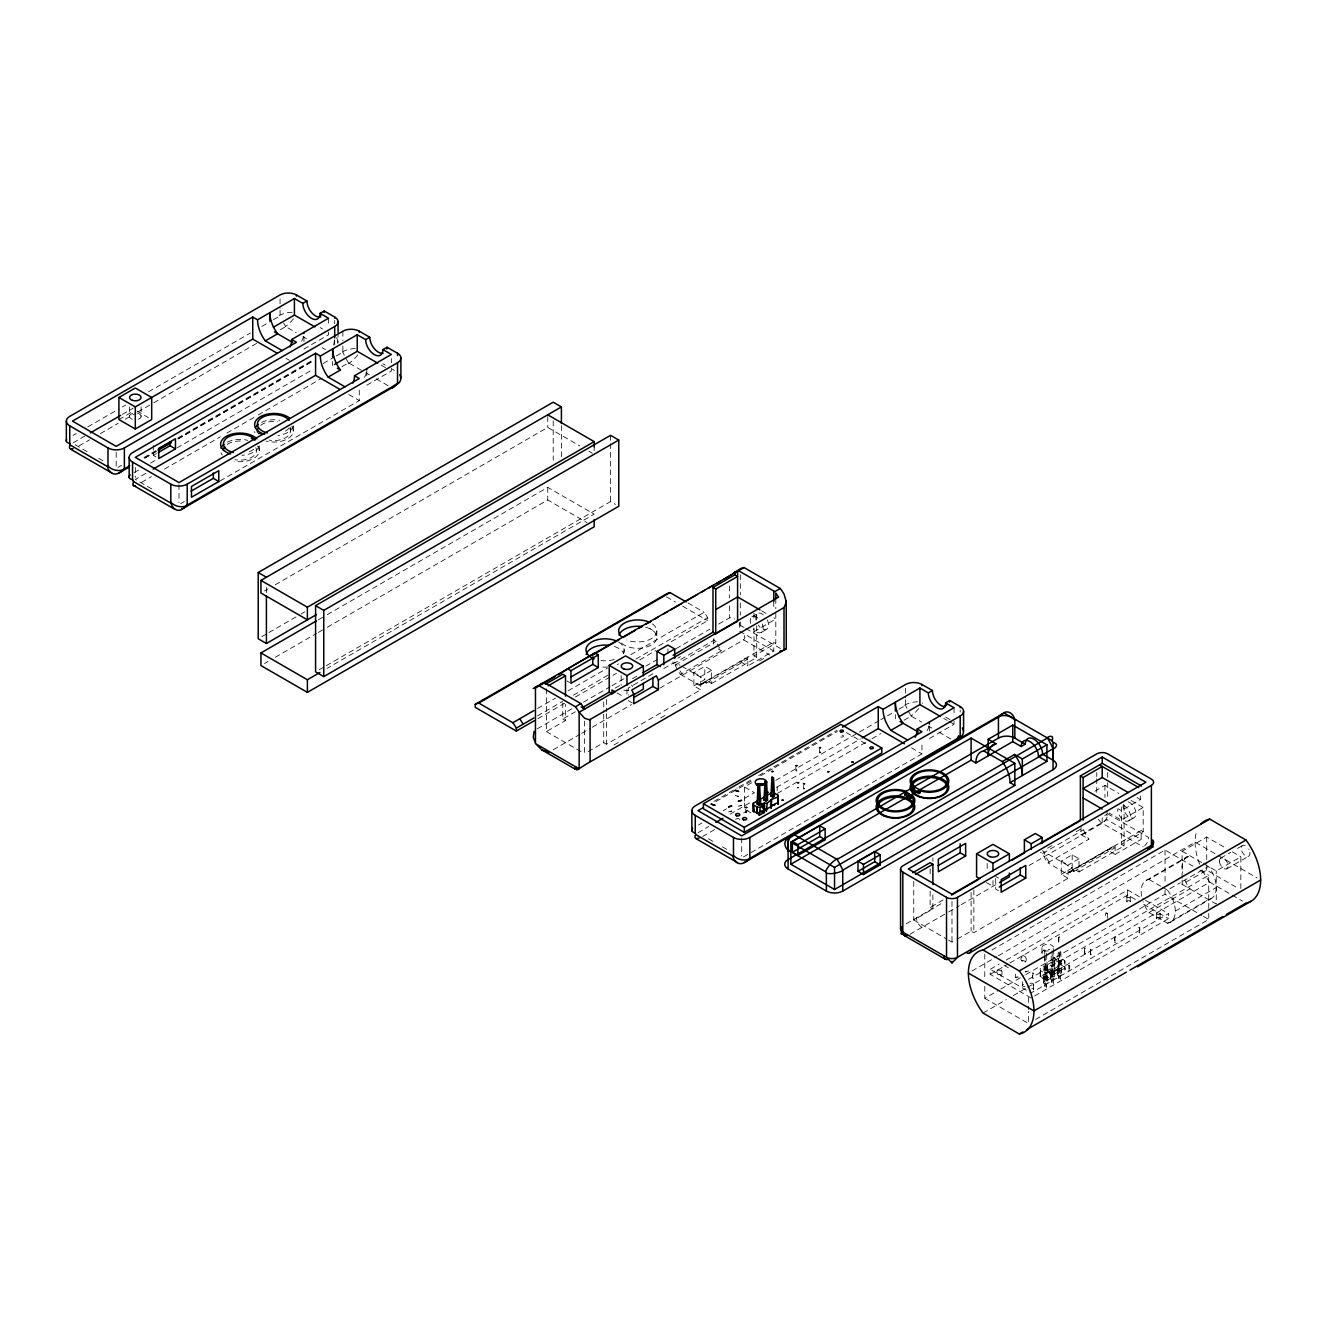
<?xml version="1.0" encoding="UTF-8"?>
<svg xmlns="http://www.w3.org/2000/svg" width="1327" height="1327" viewBox="0 0 1327 1327"><rect width="100%" height="100%" fill="white"/><g stroke="black" fill="none" stroke-linecap="round" stroke-linejoin="round"><path stroke-width="0.75" stroke-dasharray="5 3.75" d="M259.263 450.815L259.263 445.889M338.086 332.231L337.871 343.511M1025.539 962.042C1029.835 952.769 1014.06 957.513 1024.527 962.573C1027.645 961.992 1022.022 959.537 1021.989 960.98M1084.275 953.284C1085.685 938.902 1083.993 957.845 1085.42 953.449M1084.259 948.274L1085.436 948.291M1090.164 954.362C1091.889 939.815 1089.434 958.044 1091.341 954.345M1090.164 949.319L1091.341 949.303M1106.154 913.125C1109.156 914.917 1103.865 908.995 1106.121 918.301M1044.681 954.445L1044.863 950.63L1045.659 968.677L1051.233 970.468L1051.117 978.065L1046.058 980.835L1045.593 979.21L1044.017 979.177L1044.034 972.724L1040.351 970.634L1040.086 968.892L1044.283 966.471L1047.152 973.139L1047.02 964.895L1051.233 962.457C1063.242 965.243 1049.159 949.634 1054.915 962.954M1047.02 964.895L1047.119 973.321L1047.219 972.144L1054.268 969.075L1053.953 960.881L1058.166 958.459L1061.169 958.641L1064.835 960.731L1065 970.054L1064.835 960.731M1045.593 979.21L1045.659 977.12L1047.401 976.125L1045.659 975.113L1043.901 976.125L1044.963 986.542L1045.659 975.113M1057.785 968.113L1059.527 969.108L1060.223 979.326L1061.268 968.113L1059.527 967.101L1061.169 958.641L1061.169 965.044L1057.785 968.113L1058.83 978.53L1059.593 965.011L1058.166 958.459L1058.88 966.52L1059.593 965.011L1054.268 969.075M1043.901 976.125L1051.117 978.065L1051.233 970.468L1047.02 972.907L1044.034 972.724L1044.15 979.094M1044.581 956.352L1043.901 969.689L1045.659 970.701L1046.124 959.073M1051.316 956.153L1050.851 965.674L1052.593 966.686L1053.057 955.058M1054.285 971.928L1053.704 970.999L1053.29 983.34L1052.593 973.122L1050.851 972.11L1052.593 971.099L1054.335 972.11L1052.593 973.122M1058.266 952.139L1057.785 961.677L1059.527 962.689L1060.008 951.061M1052.593 971.099L1051.896 982.544L1050.851 972.11M1047.401 976.125L1046.339 987.338L1045.659 977.12L1051.017 976.075L1051.084 975.096L1053.24 976.854L1053.953 968.892L1058.332 964.994L1058.034 973.918L1058.332 964.994L1065.1 962.457M1018.472 976.971L1015.387 977.601L1018.472 976.407M1045.726 973.023L1045.245 974.549L1044.283 966.471L1047.152 973.139L1040.285 976.158L1040.186 977.319L1040.086 968.892M1059.775 937.078C1058.73 934.755 1058.365 943.812 1059.775 942.12M745.592 809.122L746.139 812.837L746.769 809.138M795.736 767.354L796.349 771.07L796.913 767.371M819.323 749.324L819.87 753.039L820.501 749.34M1032.406 977.999C1034.513 963.9 1031.096 981.084 1033.567 978.082M1069.827 965.757L1068.716 965.558L1069.098 971.099L1069.827 965.724L1068.699 965.592M1115.625 937.277C1113.735 933.296 1116.272 952.006 1114.448 937.293M1115.625 942.319L1114.464 942.419M1139.893 927.706C1138.301 942.319 1140.756 923.957 1138.732 927.689M1047.02 972.907L1046.058 980.835L1045.659 977.12M1057.818 969.257L1056.491 969.622L1057.486 969.158M1053.771 958.028L1054.915 957.912M1058.598 942.104L1058.598 937.061M745.625 812.622L746.769 812.539M795.736 770.788L796.913 770.738M804.494 788.885L803.366 788.769L804.494 788.636M819.323 752.691L820.501 752.708M998.07 974.847C999.264 972.99 1003.494 976.606 1000.525 976.373C990.506 971.099 1004.639 963.667 1001.636 975.843M1021.989 956.12L1023.283 955.506L1025.506 956.833M1032.423 973.155L1033.534 973.139M1068.65 970.783L1069.827 970.767M1138.732 932.732L1139.91 932.715M1052.659 969.009L1052.294 970.568L1051.233 962.457M1056.01 970.8L1054.666 970.651L1056.01 970.933M1001.636 970.866L998.086 969.921M1054.832 970.584L1056.358 970.734M1047.434 966.554L1043.901 969.689M1054.733 970.452L1056.076 969.639L1058.813 971.497L1064.901 968.063M659.983 688.132L743.701 639.796L744.779 637.607L744.198 633.642M73.035 435.422L76.319 433.514M87.814 426.879L119.032 408.849M122.316 406.958L125.617 405.067M148.607 391.78L250.488 332.961M261.983 326.326L271.853 320.636M273.495 319.691L280.063 315.892L280.063 310.186M84.978 435.986L72.471 443.201L89.954 453.303M122.449 414.356L133.164 408.169M118.916 419.548L132.02 411.984M78.94 445.972L89.639 439.801M100.338 433.63L118.153 423.33M125.285 419.216L135.984 413.045M137.759 412.017L152.024 403.79M153.799 402.761L257.189 343.063M280.345 329.693L285.703 326.608L296.103 332.613M303.966 348.984L328.549 334.786L328.549 328.582M117.97 467.403L121.537 465.346M143.98 457.533L156.453 450.334M177.851 437.976L313.305 359.783M145.025 457.881L156.536 451.246M177.884 438.922L314.267 360.181M144.577 458.246L155.193 452.125M178.15 438.872L313.952 360.463M153.285 445.242L153.285 455.377L156.619 453.452M134.209 472.594L139.136 469.741M150.648 463.106L157.216 459.308M176.939 447.929L313.305 369.188M323.174 363.498L334.669 356.863M336.312 355.918L342.88 352.119L342.88 342.598M146.003 473.241L135.304 479.429L152.787 489.53M141.491 482.365L151.344 476.675M164.498 469.078L220.365 436.832M226.934 433.033L256.509 415.965M258.151 415.003L322.229 378.013M341.951 366.634L348.52 362.835L364.129 371.842M366.783 385.212L391.365 371.013L391.365 364.809M180.787 503.63L184.353 501.573M220.05 480.955L359.269 400.588L359.269 388.546M264.537 590.946L268.12 588.873M275.286 584.743L547.752 427.427L579.899 445.988M261.784 636.678L267.158 633.593M268.933 632.548L299.338 615.015M301.129 613.97L304.696 611.913M318.298 619.825L325.48 615.678M327.271 614.65L547.752 487.357L594.181 514.163L327.089 668.36M264.537 663.483L268.12 661.41M275.286 657.28L316.506 633.477M318.298 632.448L325.48 628.301M327.271 627.273L547.752 499.98L587.032 522.656M319.144 669.803L324.518 666.701M326.293 665.673L610.569 501.556L615.479 504.393M537.568 708.469L555.482 698.135M568.022 690.886L607.434 668.144M630.723 654.692L704.156 612.294A44.073 25.445 60 0 1 707.673 617.652L707.673 620.638L668.327 643.346M537.501 715.9L562.582 701.419M573.33 695.215L610.951 673.502M636.015 659.021L707.673 617.652M537.833 718.687L564.638 703.21M575.371 697.023L611.133 676.372M612.908 675.343L616.491 673.27M639.73 659.851L655.82 650.562M537.236 728.822L572.816 708.27M583.498 702.116L610.188 686.706M611.963 685.677L624.42 678.479M645.768 666.154L658.225 658.972M676.007 648.704L709.812 629.18M718.703 624.038L729.966 617.636L734.76 619.062M615.214 688.116L621.766 684.317M562.764 702.713L562.764 718.985L575.271 711.753M632.564 678.678L637.806 675.659M546.376 688.879L546.376 731.592L565.501 720.561L565.501 704.289M677.898 658.109L680.452 656.633M652.901 673.834L628.318 688.033L628.318 695.232M751.945 616.79L757.418 613.638M663.832 668.509L674.763 662.206L680.054 665.275M673.121 663.832L714.092 640.178L716.165 641.372A24.135 13.934 60 0 0 721.49 650.744L680.519 674.398A24.135 13.934 60 0 1 675.194 665.026L673.121 663.832A24.135 13.934 60 0 1 672.855 661.908M675.194 665.026L716.165 641.372M753.968 631.652L775.814 619.029L773.774 617.851M553.226 749.772L579.916 734.362M581.69 733.333L590.598 728.191M592.373 727.179L631.519 704.571M761.449 632.315L766.906 629.164M711.637 670.284L700.706 676.604L700.706 689.808L693.872 685.86L693.872 672.656L704.803 666.353L711.637 670.284L711.637 683.488L706.777 680.701A24.135 13.934 60 0 1 706.428 683.057L704.355 681.862A24.135 13.934 60 0 1 699.047 685.097L680.519 674.398M693.872 685.86L704.803 679.557L704.803 666.353M699.047 685.097L773.774 642.102L775.814 643.28L775.814 610.835M702.016 684.002L742.987 660.348M706.428 683.057L747.4 659.403A24.135 13.934 60 0 0 747.748 657.047M588.093 751.663L603.735 742.639L606.472 744.215L700.706 689.808M753.968 627.87L753.968 655.903L775.814 643.28M711.637 683.488L756.705 657.479L756.705 623.773M749.556 664.96L773.774 650.976L773.774 642.102M613.97 744.961L620.887 740.964M660.713 717.973L667.647 713.959M759.409 660.979L764.601 657.976M714.042 801.359L737.248 787.973M739.023 786.944L751.513 779.729M758.662 775.598L837.204 730.265M715.917 801.574L737.331 789.2M739.122 788.172L753.404 779.928M760.537 775.797L773.044 768.598M774.819 767.553L837.304 731.492M744.414 801.027L744.414 786.977L752.608 782.25M698.533 824.93L701.817 823.039M723.182 810.697L726.466 808.807M744.53 798.373L754.399 792.683L744.414 786.977M775.764 780.342L857.906 732.919M859.548 731.957L879.27 720.578M880.912 719.632L885.839 716.779M887.481 715.834L897.351 710.144M898.993 709.199L905.561 705.4L905.561 699.694M697.969 832.726L708.684 826.539M730.099 814.164L751.513 801.807M776.511 787.375L860.394 738.94M702.663 836.524L715.137 829.309M743.651 812.854L750.783 808.74M777.522 793.297L798.904 780.956M800.695 779.928L870.197 739.786M871.988 738.757L880.896 733.615M904.069 720.229L911.201 716.116L921.601 722.12M929.464 738.492L954.047 724.293L954.047 718.089M743.468 856.927L921.95 753.869L921.95 741.826M1094.875 791.224L1104.96 785.402L1118.86 793.43M930.144 891.147L930.144 907.419L944.376 899.208M906.241 923.791L943.265 902.41M913.756 881.393L913.756 920.042L932.881 909.012L932.881 894.763M1047.633 848.169L1054.749 844.055M1076.131 831.714L1081.472 828.629L1083.545 829.823A24.135 13.934 60 0 0 1088.87 839.195L1047.899 862.849A24.135 13.934 60 0 1 1042.574 853.477L1040.501 852.282M1104.744 815.491L1106.569 814.446M1042.574 853.477L1083.545 829.823M1140.474 795.918L1140.474 799.6L1121.348 810.631L1117.865 808.624M1081.057 825.825L1081.057 834.683L1107 819.704L1141.154 839.427L1141.154 830.553L1066.427 873.548L1047.899 862.849M910.007 934.241L946.947 912.91M948.722 911.881L959.438 905.694M961.212 904.666L998.7 883.019M1029.039 865.503L1102.223 823.254A7.73 4.462 -60 0 0 1107.663 814.38M1121.348 806.965L1121.348 844.354L1143.194 831.73L1143.194 807.48L1121.348 820.103L1109.173 813.069M1128.829 820.766L1134.286 817.614M1079.017 858.735L1068.086 865.038L1068.086 878.258L1061.252 874.311L1061.252 861.107L1072.183 854.787L1079.017 858.735L1079.017 871.939L1074.157 869.152A24.135 13.934 60 0 1 1073.808 871.507L1071.735 870.313A24.135 13.934 60 0 1 1066.427 873.548M1061.252 874.311L1072.183 868.007L1042.143 850.657M1071.735 870.313L1112.706 846.659L1114.78 847.853A24.135 13.934 60 0 0 1115.128 845.498L1115.194 854.406L1107.398 849.894A24.135 13.934 60 0 0 1112.706 846.659M1069.396 872.453L1110.367 848.799M1073.808 871.507L1114.78 847.853M948.523 940.113L951.99 942.12L955.473 940.113M957.215 939.101L971.115 931.09L973.852 932.665L1068.086 878.258M1079.017 871.939L1124.085 845.929L1124.085 804.859M1115.194 854.406L1141.154 839.427M991.916 950.016L1165.056 850.06L1193.023 866.216M971.928 971.016L996.726 956.701M998.501 955.689L1195.096 842.181L1216.361 854.455M1182.125 878.159L1182.125 851.254L1206.707 837.055L1225.484 847.903M1031.129 997.987L990.224 974.366L990.224 969.324L999.148 964.165M1006.281 960.051L1127.668 889.969L1143.675 899.208M1146.362 880.282L1187.333 856.628M1141.602 896.256A24.135 13.934 60 0 1 1148.966 879.403L1189.937 855.749A24.135 13.934 60 0 0 1182.573 872.602M990.224 974.366L1008.072 964.066M1009.864 963.037L1127.668 895.012L1136.559 900.137M1220.691 858.121L1230.776 852.299M1237.494 848.417L1242.536 845.498M1162.435 887.182L1167.478 890.102L1180.284 882.72M1182.855 881.228L1208.449 866.448A24.135 13.934 60 0 1 1208.449 899.573L1167.478 923.227L1148.966 912.528A24.135 13.934 60 0 1 1143.078 901.68M984.783 986.26L984.783 998.302L999.049 990.058M1000.84 989.03L1024.046 975.627M1025.821 974.599L1165.056 894.216L1201.764 915.414M1182.125 880.232L1182.125 884.363L1206.707 870.164L1239.136 888.891M1050.851 965.674L1052.593 964.663L1054.335 965.674L1052.593 966.686M1057.785 961.677L1059.527 960.665L1061.268 961.677L1059.527 962.689M1028.475 979.376L1208.748 875.289L1208.748 911.417M1203.407 863.529L1216.262 870.96L1240.845 856.761L1240.845 889.886M1045.659 970.701L1051.084 968.66L1053.953 968.892M1148.966 912.528L1189.937 888.874A24.135 13.934 60 0 1 1184.58 879.419M1226.861 868.82L1248.724 856.197M1058.001 968.511L1059.095 969.158M1054.7 971.281L1053.92 971.132M983.042 1013.065L1006.248 999.679M1013.397 995.549L1025.887 988.333M1027.679 987.305L1209.76 882.19L1230.461 894.133M1059.527 969.108L1061.268 968.113M1052.527 975.212L1057.951 972.077M1034.695 995.913L1168.573 918.632L1168.573 913.573L1031.129 992.928L990.224 969.324M1175.291 911.168L1216.262 887.514M1170.082 922.348L1211.053 898.694M1035.624 1019.418L1208.748 919.445L1208.748 913.424M1057.801 971.464L1061.185 970.219M771.966 776.295L772.795 776.295M649.948 628.666L652.619 630.209M588.823 451.147L592.389 453.204M1232.319 851.834L1240.845 856.761M1136.99 797.593L1140.474 799.6M320.155 327.57L322.444 328.897M382.972 363.797L385.261 365.124M392.145 369.088L394.434 370.415M381.131 365.107L387.948 369.039M1131.035 800.463L1143.194 807.48M1218.136 855.484L1257.1 877.976M303.037 336.627L306.504 338.617M322.129 347.641L325.596 349.631M365.87 372.854L369.337 374.844M376.271 378.858L391.88 387.866M1182.125 851.254L1201.715 862.567M761.715 610.884L770.323 615.861M945.653 717.094L950.232 719.732M1141.154 830.553L1143.194 831.73M943.796 718.388L947.213 720.362M948.921 721.341L954.047 724.293M1107.697 813.799L1148.668 837.453A7.73 4.462 -60 0 1 1144.703 845.797M1200.006 870.247L1208.748 875.289M1232.186 895.128L1242.536 901.116M1098.358 819.174A7.73 4.462 60 0 0 1102.223 823.254L1143.194 846.908M928.535 726.134L932.018 728.141M938.952 732.139L952.819 740.151M285.969 358.307L289.468 360.314M348.785 394.534L359.269 400.588M1121.348 844.354L1124.085 845.929M744.032 627.489L740.483 625.448L742.274 628.699M745.807 628.517L781.288 649.003M1182.125 884.363L1216.262 904.069L1216.262 870.96M739.637 631.254L773.774 650.976M688 602.972L704.156 612.294M743.601 639.863L769.793 654.991M1081.057 834.683L1088.87 839.195M666.519 596.885L675.476 602.043M682.625 606.174L707.673 620.638M1148.966 879.403L1160.743 886.22M753.968 655.903L756.705 657.479M911.467 747.814L921.95 753.869M1203.506 916.426L1208.748 919.445M747.4 659.403L745.326 658.209A24.135 13.934 60 0 1 740.018 661.443L747.831 665.955L747.831 657.081M718.371 648.936L721.49 650.744M1145.45 900.237L1168.573 913.573M846.211 732.504L867.543 744.829M1143.675 904.251L1168.573 918.632M1061.252 861.107L1068.086 865.038M693.872 672.656L700.706 676.604M681.829 666.287L704.803 679.557M995.698 876.483L998.435 878.059M986.409 882.555L992.978 886.336L992.978 880.564M998.435 890.666L995.698 889.09L995.698 878.275M136.93 411.038L148.408 417.657M616.939 692.893L623.624 696.741M628.318 700.639L632.415 703.011M566.861 680.933L569.598 682.509M153.285 455.377L156.022 456.952M930.144 907.419L932.881 909.012M750.966 812.854L744.414 809.055L744.414 803.034M1004.008 965.243L1010.992 969.291M913.756 920.042L946.781 939.101M562.764 718.985L565.501 720.561M98.696 458.346L103.937 461.365M546.376 731.592L581.143 751.663M708.469 838.78L715.452 842.811M722.452 846.842L729.435 850.889M984.783 998.302L1028.475 1023.532L1028.475 1011.489M1061.169 965.044L1064.785 967.167L1064.685 960.814M1044.017 979.177L1040.285 976.158M1056.076 969.639L1058.813 971.497M739.255 623.607L740.317 625.166L740.317 621.086M1046.555 953.35L1047.401 969.689L1050.818 975.245M1047.401 969.689L1051.017 976.075M1058.166 958.459L1059.527 967.101M1060.737 951.476L1061.268 961.677M1053.489 949.352L1054.335 965.674M1059.178 952.637L1059.527 960.665M1051.979 950.63L1052.593 964.663M1053.953 960.881L1054.119 968.196M1206.707 837.055L1206.707 863.96M1206.707 866.033L1206.707 870.164M1165.056 850.06L1165.056 882.173M1165.056 890.201L1165.056 894.216M1160.113 913.474A1.725 0.995 0 0 1 1157.492 914.286A1.725 0.995 0 0 1 1157.575 912.578A1.725 0.995 0 0 1 1160.113 913.474L1160.113 918.516A1.725 0.995 0 0 1 1157.492 919.329A1.725 0.995 0 0 1 1157.575 917.62A1.725 0.995 0 0 1 1160.113 918.516M1156.68 913.44L1156.68 918.483M1130.272 896.654A1.725 0.995 0 0 1 1127.668 897.467A1.725 0.995 0 0 1 1127.751 895.742A1.725 0.995 0 0 1 1130.272 896.654L1130.272 901.697A1.725 0.995 0 0 1 1127.668 902.509A1.725 0.995 0 0 1 1127.751 900.801A1.725 0.995 0 0 1 1130.272 901.697M1127.668 889.969L1127.668 895.012M1126.839 896.621L1126.839 901.663M1107.697 772.43L1107.697 780.674M1107.697 782.731L1107.697 797.179M1107.299 913.241L1107.299 918.301M1107 810.83L1107 819.704M1104.96 785.402L1104.96 797.527M1102.223 817.764L1102.223 823.254M1096.765 772.463L1096.765 776.594M1096.765 778.667L1096.765 793.131M1072.183 854.787L1072.183 870.562M1061.65 969.755A2.123 1.227 0 0 1 1058.415 970.767A2.123 1.227 0 0 1 1058.515 968.644A2.123 1.227 0 0 1 1061.65 969.755L1061.65 974.798A2.123 1.227 0 0 1 1058.415 975.809A2.123 1.227 0 0 1 1058.515 973.686A2.123 1.227 0 0 1 1061.65 974.798M1057.403 969.722L1057.403 974.764M1054.716 973.769A2.123 1.227 0 0 1 1051.482 974.764A2.123 1.227 0 0 1 1051.581 972.641A2.123 1.227 0 0 1 1054.716 973.769L1054.716 978.812A2.123 1.227 0 0 1 1051.482 979.824A2.123 1.227 0 0 1 1051.581 977.7A2.123 1.227 0 0 1 1054.716 978.812M1051.084 968.66L1051.084 975.096M1050.47 973.67L1050.47 978.845M1047.783 977.767A2.123 1.227 0 0 1 1044.531 978.779A2.123 1.227 0 0 1 1044.648 976.655A2.123 1.227 0 0 1 1047.783 977.767L1047.783 982.809A2.123 1.227 0 0 1 1044.531 983.821A2.123 1.227 0 0 1 1044.648 981.698A2.123 1.227 0 0 1 1047.783 982.809M1043.536 977.667L1043.536 982.843M1041.944 947.694L1041.944 952.736M1033.551 984.385L1033.551 989.428M1028.475 997.44L1028.475 1009.482M1022.371 981.947L1022.371 985.447M1015.371 974.184L1015.371 977.551M987.172 863.396L987.172 869.152M984.783 954.146L984.783 978.231M973.852 889.953L973.852 932.665M971.115 892.441L971.115 931.09M960.184 709.912L960.184 712.135M954.047 707.739L954.047 716.016M951.99 901.448L951.99 942.12M932.881 857.773L932.881 861.389M930.144 868.787L930.144 876.915M929.464 726.068L929.464 734.345M905.561 688.282L905.561 697.803M895.327 714.639L895.327 718.786M803.366 785.418L803.366 788.769M777.191 786.977L777.191 790.992M775.814 598.527L775.814 608.778M773.774 601.446L773.774 609.657M756.705 614.567L756.705 620.091M753.968 612.991L753.968 620.356M741.677 837.884L741.677 855.948M740.317 574.79L740.317 594.894M740.317 602.939L740.317 615.015M739.637 622.38L739.637 629.479M729.386 586.003L729.386 597.963M729.386 605.925L729.386 617.884M713.677 639.15L713.677 644.458M667.929 648.837L667.929 654.493M656.799 630.839L656.799 637.142M626.958 689.061L626.958 694.834M624.121 649.699L624.121 652.851M621.169 675.742L621.169 685.329M610.569 435.322L610.569 441.526M610.569 443.6L610.569 501.556M606.472 699.462L606.472 711.67M606.472 713.694L606.472 744.215M603.735 701.95L603.735 712.118M603.735 714.158L603.735 742.639M594.181 447.033L594.181 450.633M584.626 721.125L584.626 753.67M561.404 425.552L561.404 458.678M553.21 420.825L553.21 460.154M547.752 416.612L547.752 427.427M547.752 487.357L547.752 499.98M391.365 358.589L391.365 362.735M366.783 370.714L366.783 381.065M342.88 331.203L342.88 340.707M334.686 320.388L334.686 323.738M334.686 339.828L334.686 345.518M332.646 361.359L332.646 365.489M328.549 318.231L328.549 326.508M303.966 336.56L303.966 344.838M293.267 426.183L293.267 430.927M290.513 427.559L290.513 430.96M280.063 298.774L280.063 308.279M266.412 587.596L266.412 593.799M178.996 484.587L178.996 502.651M141.093 406.925L141.093 416.396A5.789 3.351 0 0 1 137.593 419.465M135.304 467.386L135.304 477.421M129.499 406.925L129.499 416.396A5.789 3.351 0 0 0 132.484 419.315M116.179 452.374L116.179 468.431M366.335 372.92A24.135 13.934 60 0 1 361.574 379.821M357.792 354.807A11.943 4.064 -44.8 0 1 348.122 363.78M348.52 362.835A46.362 26.756 60 0 1 342.88 352.119M342.25 351.97A11.794 4.578 -12.7 0 1 355.221 348.586M293.167 425.768A19.308 11.147 0 0 1 277.907 435.521M291.675 426.498A19.308 11.147 0 0 1 287.544 438.839A19.308 11.147 0 0 1 266.13 441.111M254.867 432.635A19.308 11.147 0 0 1 254.668 431.64M261.568 422.368A19.308 11.147 0 0 1 279.815 420.294M258.848 446.519A19.308 11.147 0 0 1 241.945 455.327M257.62 446.038A19.308 11.147 0 0 1 254.32 457.997A19.308 11.147 0 0 1 234.099 461.182M222.223 454.979A19.308 11.147 0 0 1 221.045 452.839M227.398 442.073A19.308 11.147 0 0 1 247.767 440.348M253.639 449.206A16.571 9.554 0 0 1 249.376 451.661M255.796 447.73A16.571 9.554 0 0 1 251.649 457.351A16.571 9.554 0 0 1 234.962 459.673M227.265 444.429A16.571 9.554 0 0 1 243.521 441.211M289.153 427.957A16.571 9.554 0 0 1 283.331 432.038M289.734 428.057A16.571 9.554 0 0 1 285.703 437.694A16.571 9.554 0 0 1 269.033 440.1M260.59 425.32A16.571 9.554 0 0 1 277.343 421.604M303.501 336.693A24.135 13.934 60 0 1 299.52 343.112M137.593 413.327A5.789 3.351 0 0 1 141.093 416.396M129.499 416.396A5.789 3.351 0 0 1 132.484 413.477M279.134 315.693A11.794 4.744 -11.9 0 1 292.205 312.293M293.466 318.745A11.943 2.953 -46.1 0 1 285.819 326.342M285.703 326.608A46.362 26.756 60 0 1 283.63 323.125M334.304 340.094A11.943 8.858 -81.5 0 1 333.044 346.447M336.461 337.721A11.794 8.277 22.8 0 1 337.854 343.394M929 726.201A24.135 13.934 60 0 1 924.256 733.101M904.632 705.201A11.794 4.744 -11.9 0 1 917.554 701.801M911.201 716.116A46.362 26.756 60 0 1 905.561 705.4M918.748 708.535A11.943 2.953 -46.1 0 1 911.317 715.85M922.481 703.36A34.767 20.071 60 0 1 922.215 702.846M921.95 927.341A7.73 4.462 60 0 1 916.493 917.869M1073.112 869.517A24.135 13.934 60 0 1 1067.787 872.751M1049.259 862.069A24.135 13.934 60 0 1 1043.934 852.68M1128.099 801.773A9.107 5.258 60 0 1 1135.978 813.136A9.107 5.258 60 0 1 1128.829 816.835A9.107 5.258 60 0 1 1123.355 804.228M1123.289 805.157A9.107 5.258 60 0 1 1130.488 816.055A9.107 5.258 60 0 1 1124.433 820.633A9.107 5.258 60 0 1 1117.633 809.437M1053.339 948.54A5.789 3.351 0 0 1 1053.157 948.871M1048.297 951.028A5.789 3.351 0 0 1 1041.977 948.092A5.789 3.351 0 0 1 1046.92 944.376A5.789 3.351 0 0 1 1053.456 947.146M1042.193 953.715A5.789 3.351 0 0 1 1043.851 950.265A5.789 3.351 0 0 1 1049.956 949.651M1030.1 983.39A2.123 1.227 0 0 1 1033.368 983.838A2.123 1.227 0 0 1 1031.759 985.546M1033.401 988.93A2.123 1.227 0 0 1 1033.434 989.793M1031.759 988.184A2.123 1.227 0 0 1 1033.086 988.615M1025.041 986.575A2.123 1.227 0 0 1 1022.503 985.828A2.123 1.227 0 0 1 1023.532 984.286M1249.918 852.415A6.187 3.566 60 0 1 1245.605 855.882A6.187 3.566 60 0 1 1241.342 847.422A6.187 3.566 60 0 1 1247.231 847.09M1248.724 849.064A6.187 3.566 60 0 1 1249.022 849.628M1167.478 890.102A24.135 13.934 60 0 1 1167.478 923.227M1209.76 882.19A46.362 26.756 60 0 1 1202.063 869.55M1199.708 864.209A46.362 26.756 60 0 1 1197.087 830.354M735.639 819.489A2.123 1.227 0 0 1 739.189 818.925A2.123 1.227 0 0 1 738.243 820.982M618.548 642.036A19.059 11.014 0 0 1 623.275 653.066M614.219 659.469A19.059 11.014 0 0 1 600.982 660.564M652.353 623.889A19.059 11.014 0 0 1 651.822 638.37A19.059 11.014 0 0 1 626.875 639.996M645.602 627.223A19.092 11.031 0 0 1 651.142 645.104A19.092 11.031 0 0 1 620.24 641.721M618.564 663.915A19.092 11.031 0 0 1 617.354 664.545M607.799 667.017A19.092 11.031 0 0 1 600.534 666.817M614.434 646.498A19.092 11.031 0 0 1 623.74 653.763M714.092 640.178A24.135 13.934 60 0 1 713.86 638.602M705.732 681.066A24.135 13.934 60 0 1 700.407 684.317M681.879 673.618A24.135 13.934 60 0 1 679.971 670.848M677.085 665.457A24.135 13.934 60 0 1 676.571 664.23M767.354 619.974A9.107 5.258 60 0 1 766.691 629.313A9.107 5.258 60 0 1 758.264 625.083M756.075 620.29A9.107 5.258 60 0 1 757.501 613.588A9.107 5.258 60 0 1 763.937 615.28M762.245 623.955A9.107 5.258 60 0 1 761.2 632.481A9.107 5.258 60 0 1 753.288 628.898M750.601 623.458A9.107 5.258 60 0 1 752.243 616.607A9.107 5.258 60 0 1 759.061 618.996M628.716 690.422A5.789 3.351 0 0 1 623.673 689.99M631.403 685.097A5.789 3.351 0 0 1 632.631 686.557M1040.484 970.551L1040.418 977.037L1040.484 970.551M1028.458 971.016L1025.207 971.878L1028.458 971.016M728.573 811.925L731.807 811.013L728.589 811.875M738.409 806.252L741.644 805.373L738.442 806.152M798.638 787.757L797.461 787.774L798.638 787.757M735.191 795.404L738.724 796.532L735.241 795.288M703.045 683.405L701.618 684.102L703.045 683.405M1070.408 871.856L1068.998 872.552L1070.408 871.856M1219.463 861.77A6.187 3.566 60 0 0 1226.53 868.969A6.187 3.566 60 0 0 1225.335 859.664A6.187 3.566 60 0 0 1219.463 861.77M840.854 736.933A1.725 0.995 0 0 0 843.474 736.12A1.725 0.995 0 0 0 840.936 735.208A1.725 0.995 0 0 0 840.854 736.933"/><path stroke-width="1.5" d="M66.35 421.123L66.35 441.244M69.75 425.851L69.75 443.699A34.767 20.071 60 0 0 70.547 445.242L107.188 466.391A34.767 20.071 60 0 0 107.985 465.777L107.985 447.929L69.75 425.851A11.595 6.685 0 0 1 69.75 416.396L280.063 294.959A11.595 6.685 0 0 1 296.452 294.959L306.935 301.013A12.208 7.05 60 0 0 311.679 312.658A12.208 7.05 60 0 0 320.703 316.987M129.167 457.351L129.167 477.471M132.567 462.078L132.567 479.926A34.767 20.071 60 0 0 133.364 481.469L170.005 502.618A34.767 20.071 60 0 0 170.801 502.004L170.801 484.156L132.567 462.078A11.595 6.685 0 0 1 132.567 452.623L342.88 331.203A11.595 6.685 0 0 1 359.269 331.203L369.752 337.24A12.208 7.05 60 0 0 374.28 348.636A12.208 7.05 60 0 0 383.121 353.314M296.452 296.087L296.452 294.959M359.269 332.314L359.269 331.203M400.903 377.963L400.903 358.008M945.537 706.627A12.208 7.05 60 0 1 936.829 701.767A12.208 7.05 60 0 1 932.433 690.538L921.95 684.483A11.595 6.685 0 0 0 905.561 684.483L695.248 805.904A11.595 6.685 0 0 0 695.248 815.375L695.248 833.207A34.767 20.071 60 0 0 696.045 834.749L732.686 855.915A11.943 8.858 -81.5 0 0 744.248 862.633L954.561 741.146A46.362 26.756 60 0 0 960.184 736.949L960.184 716.016A11.595 6.685 0 0 0 960.184 706.561L949.717 700.507L945.62 702.879A12.208 7.05 60 0 1 936.978 707.855A12.208 7.05 60 0 1 928.336 692.893L919.91 688.033L883.036 709.315L878.242 706.561L842.545 727.163M826.356 891.064L788.105 868.986L788.105 838.598A46.362 26.756 60 0 1 793.745 834.401L837.105 859.432L1047.434 737.994A46.362 26.756 60 0 1 1053.057 748.71L1053.057 769.643L842.745 891.064A11.595 6.685 0 0 1 826.356 891.064L826.356 873.216A34.767 20.071 60 0 0 825.56 871.69L788.902 850.524A34.767 20.071 60 0 0 788.105 851.154M900.569 868.986L900.569 928.917M921.95 685.595L921.95 684.483M963.584 731.243L963.584 711.289M1053.057 769.643A11.595 6.685 0 0 0 1053.057 760.172L1053.057 742.34A34.767 20.071 60 0 0 1052.261 740.798L1004.075 712.964L793.745 834.401M757.219 813.6L757.236 807.131L753.554 805.041L753.62 811.46L758.779 813.633L759.26 815.242L764.319 812.489L764.418 804.892L758.862 803.084L757.103 804.096L758.862 805.107L764.286 803.084L767.155 803.316L771.534 799.401L778.302 796.88L777.887 795.221L774.371 793.048M777.987 801.591L778.02 795.138L778.203 804.477L778.302 796.88M757.485 800.878L753.288 803.316L753.62 811.46L754.035 810.266M786.281 601.977L784.058 607.55L658.374 680.121L658.374 689.609L633.792 703.791L633.792 694.303L631.785 690.023L656.367 675.825L658.374 680.121M760.67 811.859L764.319 812.489L764.418 804.892L760.222 807.314L757.236 807.131L757.352 813.517M758.862 805.107L759.641 785.733L760.603 804.096L764.219 810.498L760.636 811.195M765.795 801.11L766.575 781.719L767.537 800.098L765.795 801.11L764.037 800.098L764.999 781.039L765.613 795.072M772.729 797.096L773.525 777.722L774.47 796.084L772.729 797.096L770.987 796.084L771.932 777.041L772.546 791.074M757.103 804.096L758.065 785.053L758.679 799.086M771.004 805.871L771.534 799.401L771.219 808.342L771.004 805.871L778.086 802.487M753.487 810.581L753.388 811.742L753.288 803.316M767.155 803.316L766.442 811.261L765.729 809.636L764.219 810.498M759.26 815.242L760.222 807.314M533.205 688.531L744.049 567.574L780.276 588.491A46.362 26.756 60 0 1 784.008 593.982L786.281 601.745M901.697 928.087L901.265 933.744M534.101 731.31L533.272 737.066L535.461 743.435L535.461 687.021A46.362 26.756 60 0 1 539.193 685.843L575.42 706.76A46.362 26.756 60 0 1 579.153 712.251L584.709 718.355L589.553 719.781L633.792 694.303M574.973 767.653L574.956 769.013L576.814 769.395A7.73 4.462 -60 0 1 576.432 767.271M565.982 670.118L558.435 674.73M593.783 653.846L592.821 654.891L619.427 639.531M566.596 669.505L594.811 652.917L598.278 654.908L598.278 667.531L570.958 683.305L570.958 670.682L598.278 654.908M733.267 573.347L740.317 568.752A46.362 26.756 60 0 1 744.049 567.574M585.622 764.501L786.181 648.671M585.439 764.634L579.153 768.681L579.153 712.251L778.551 597.133L775.814 593.02L775.814 598.527M731.84 574.392L730.679 575.221M784.008 607.584L784.008 649.417M282.187 350.593L265.334 340.873A24.135 13.934 60 0 1 257.538 319.807L252.744 317.037L72.471 421.123L116.179 446.353L296.452 342.283L291.675 339.513A24.135 13.934 60 0 1 290.082 346.911M118.916 397.47L135.304 388.015L151.693 397.47L151.693 419.548L135.304 429.003L118.916 419.548L118.916 397.47L135.304 406.925L252.744 339.115L277.227 353.247M257.538 319.807L294.412 298.509L302.838 303.385A12.208 7.05 60 0 0 311.48 318.347A12.208 7.05 60 0 0 320.106 313.354L324.203 310.999L334.686 317.037L334.686 318.165M302.838 303.385L306.935 301.013M90.319 432.901L120.674 415.384M273.329 327.238L294.412 315.08L314.897 326.906M265.334 340.873L277.625 333.774A24.135 13.934 60 0 1 269.829 312.708L269.829 320.985M319.674 316.257L320.952 315.511M291.675 339.513L328.549 318.231L320.106 313.354M107.985 447.929A11.595 6.685 0 0 0 124.373 447.929L334.686 326.508A11.595 6.685 0 0 0 334.686 317.037M345.003 386.82L328.167 377.1A24.135 13.934 60 0 1 320.354 356.034L315.577 353.264L135.304 457.351L178.996 482.58L359.269 378.51L354.491 375.74A24.135 13.934 60 0 1 352.899 383.138M107.354 466.324A11.943 8.858 -81.5 0 0 118.75 473.109A46.362 26.756 60 0 0 124.373 468.862L129.714 465.76M158.245 449.306L170.719 442.107M320.354 356.034L357.228 334.736L365.655 339.612A12.208 7.05 60 0 0 374.297 354.574A12.208 7.05 60 0 0 382.939 349.582L387.036 347.226L397.519 353.264L397.519 355.503M118.733 473.059L128.603 467.369M158.178 450.301L171.316 442.704M158.295 452.49L170.005 445.739L175.463 448.891L175.463 438.756L158.742 448.393L158.742 458.545L175.463 448.891M365.655 339.612L369.752 337.24M153.152 469.128L315.577 375.342L340.044 389.475M334.404 364.477L357.228 351.307L377.714 363.134M328.167 377.1L340.458 370.001A24.135 13.934 60 0 1 332.646 348.935L332.646 357.212M354.491 375.74L391.365 354.458L382.939 349.582M258.433 433.614L259.827 432.801A16.571 9.554 0 0 0 262.232 434.576M170.801 484.156A11.595 6.685 0 0 0 187.19 484.156L397.519 362.735A11.595 6.685 0 0 0 397.519 353.264M191.138 491.156L213.332 478.35L218.789 481.502L218.789 470.687L191.47 486.462L191.47 497.26L218.789 481.502M397.519 383.652A46.362 26.756 60 0 1 391.88 387.866L181.567 509.303A46.362 26.756 60 0 0 187.19 505.089L397.519 383.652L397.519 362.735M316.473 614.583L266.412 643.479L258.218 638.751L258.218 572.518L553.21 402.197L561.404 406.925L561.404 423.495M594.181 447.033L594.181 441.626L307.383 607.202L307.383 619.825L260.938 593.02L260.938 580.397L561.404 406.925M315.577 605.626L610.569 435.322L618.764 440.05L618.764 506.284L323.771 676.604L315.577 671.86L315.577 605.626L323.771 610.37L618.764 440.05M594.181 519.57L594.181 526.786L307.383 692.362L260.938 665.557L260.938 652.934L316.506 620.854M260.938 652.934L307.383 679.756L319.923 672.507M534.25 720.76L516.369 731.077L475.232 707.324L475.232 704.355L666.519 593.899A44.073 25.445 60 0 1 670.035 592.605L686.192 601.927M475.232 704.355A44.073 25.445 60 0 1 478.748 703.045L670.035 592.605M535.461 688L554.902 676.77M622.96 637.474L635.384 630.308M638.934 628.268L642.484 626.211M646.017 624.171L651.341 621.086M654.891 619.045L658.441 617.005M663.765 613.92L667.315 611.88M670.848 609.823L681.497 603.685M686.822 600.617L697.455 594.463M701.004 592.423L704.554 590.366M708.104 588.325L713.428 585.257M716.978 583.2L720.511 581.16M724.061 579.103L729.386 576.034M545.38 684.268L562.764 674.232L565.501 675.808L565.501 696.144M712.997 587.496L734.843 574.873L737.58 576.465L715.734 589.072L712.997 587.496L712.997 632.249L673.121 655.256M548.117 685.843L565.501 675.808M570.627 677.185L592.821 664.379L598.278 667.531M582.42 707.639L609.209 692.163L609.209 665.358L625.598 655.903L643.346 666.154L643.346 675.758M478.748 703.045L512.852 722.734L533.985 710.542M715.734 609.574L737.58 596.951L759.989 609.889M516.369 731.077L516.369 728.108L533.918 717.973M643.048 672.64L656.998 664.578L656.998 651.358L667.929 645.055L674.763 649.003L674.763 658.441M609.209 665.358L626.958 675.609L643.346 666.154M656.998 651.358L663.832 655.306L674.763 649.003M575.42 706.76L580.894 703.609A46.362 26.756 60 0 1 584.626 709.099M738.575 570.726L774.819 591.643L780.276 588.491M611.929 693.739L615.214 691.848L611.929 690.007L611.929 693.739L609.209 692.163M712.997 632.249L715.734 633.825L737.58 621.202L737.58 570.942M633.51 694.884L643.346 689.211L643.346 683.438M633.593 697.604L652.901 686.457L658.374 689.609M703.426 803.731L840.87 724.376L881.775 747.997L881.775 753.039L744.314 832.394L703.426 808.79L703.426 803.731L744.314 827.351L881.775 747.997M703.327 807.546L697.969 810.648L741.677 835.877L921.95 731.791L917.173 729.037A24.135 13.934 60 0 1 915.099 737.265M928.336 692.893L932.433 690.538M715.817 822.408L722.966 818.295M862.185 737.912L878.242 728.639L904.467 743.783M898.827 716.746L919.91 704.587L940.395 716.414M764.418 796.88L760.222 799.302L760.636 800.961M771.369 792.866L767.155 795.304L767.487 797.063M764.037 800.098L765.795 799.086L767.537 800.098M770.987 796.084L772.729 795.089L774.47 796.084M883.036 709.315A24.135 13.934 60 0 0 890.832 730.381L903.123 723.281A24.135 13.934 60 0 1 895.327 702.215L895.327 710.509M945.172 705.765L946.698 704.886M765.729 809.636L771.153 806.484M917.173 729.037L954.047 707.739L945.62 702.879M695.248 815.375L733.483 837.453A11.595 6.685 0 0 0 749.871 837.453L960.184 716.016M744.231 862.583A46.362 26.756 60 0 0 749.871 858.37L960.184 736.949M788.105 838.598L998.435 717.177A46.362 26.756 60 0 1 1004.075 712.964M790.842 842.181L971.115 738.094L1014.823 763.324L1014.823 785.402L834.55 889.488L790.842 864.259L790.842 842.181L834.55 867.41L1014.823 763.324M792.385 841.484L819.704 825.709L825.162 828.861L825.162 839.676L797.859 855.451L792.385 852.299L792.385 841.484L797.859 844.635L825.162 828.861M792.385 852.299L819.704 836.524L825.162 839.676M988.184 739.288L995.996 743.783A24.135 13.934 60 0 0 988.184 755.843L988.184 739.288L1012.766 725.089L1046.92 744.795L1046.92 761.366L1010.046 782.648A24.135 13.934 60 0 0 1002.233 761.582L983.705 750.883A24.135 13.934 60 0 0 975.892 762.942L971.115 760.172L790.842 864.259M1053.057 760.172L1042.574 754.118A12.208 7.05 60 0 0 1033.949 739.156A12.208 7.05 60 0 0 1025.307 744.148L1014.823 738.094A11.595 6.685 0 0 0 998.435 738.094L788.105 859.531A11.595 6.685 0 0 0 788.105 868.986M911.616 797.693L910.504 798.323L910.504 795.172A17.798 10.268 0 0 0 905.047 792.02L905.047 795.172L906.142 794.541A19.308 11.147 0 0 1 911.616 797.693L911.616 794.541A19.308 11.147 0 0 1 899.225 811.626A19.308 11.147 0 0 1 876.55 798.522A19.308 11.147 0 0 1 906.142 791.373L906.142 794.541M919.893 792.916L918.848 793.513L918.848 790.361A19.308 11.147 0 0 0 948.44 783.212A19.308 11.147 0 0 0 925.765 770.108A19.308 11.147 0 0 0 913.374 787.21L913.374 790.361L914.419 789.747A17.865 10.317 0 0 0 919.893 792.916L919.893 789.747M983.705 750.883L995.996 743.783M975.892 762.942L1012.766 741.644L1021.209 746.52L1025.307 744.148M1002.233 761.582L1014.525 754.482L1022.337 758.994L1046.92 744.795M1021.209 746.52A12.208 7.05 60 0 1 1029.852 741.528A12.208 7.05 60 0 1 1038.477 756.49L1042.574 754.118M857.988 861.223L874.709 851.586L880.166 854.737L880.166 864.872L863.462 874.526L857.988 871.358L857.988 861.223L863.462 864.391L880.166 854.737M842.745 891.064L842.745 870.147L1053.057 748.71M857.988 871.358L874.709 861.721L880.166 864.872M1102.223 757.02L908.298 868.986L951.99 894.216L1145.931 782.25L1102.223 757.02L1102.223 763.324L1141.452 785.982M912.76 872.718L930.144 862.683L932.881 864.259L932.881 884.595M1040.501 843.707L1080.377 820.7L1080.377 775.947L1102.223 763.324M915.497 874.294L932.881 864.259M1080.377 775.947L1083.114 777.522L1102.223 766.475L1102.223 777.522L1128.298 792.567M938.007 865.635L960.184 852.83L965.658 855.981L965.658 843.358L938.338 859.133L938.338 871.739L965.658 855.981M1102.223 777.522L1083.114 788.553L1109.173 803.615M979.857 878.773L976.572 876.865L976.572 853.808L992.978 844.354L1009.366 853.808L1009.366 861.505M1011.937 860.211L1024.378 853.029L1024.378 839.809L1035.309 833.505L1042.143 837.453L1042.143 843.109M976.572 853.808L992.978 863.263L1009.366 853.808M1024.378 839.809L1031.212 843.756L1042.143 837.453M951.476 895.111L978.148 879.718M902.824 872.138L946.533 897.367A7.73 4.462 0 0 0 957.464 897.367L1151.388 785.402A7.73 4.462 0 0 0 1151.388 779.098L1107.697 753.869A7.73 4.462 0 0 0 1096.765 753.869L902.824 865.834A7.73 4.462 0 0 0 902.824 872.138L902.824 932.068A7.73 4.462 -60 0 0 906.789 935.85M999.53 882.555L1009.366 876.865L1009.366 873.033M999.214 887.066L1020.281 874.908L1025.754 878.059L1025.754 865.436L1001.172 879.635L1001.172 892.242L1025.754 878.059M969.523 952.952L1149.796 848.865M1022.852 1031.925L1019.285 1033.998L983.042 1013.065A46.362 26.756 60 0 1 983.042 949.999L1209.76 819.107L1245.987 840.024A46.362 26.756 60 0 1 1245.987 903.106L1226.347 914.436M983.042 949.999L1019.285 970.916L1245.987 840.024M1260.65 880.033L1033.949 1010.909L968.378 973.073M1026.418 1029.868L1126.391 972.16M1129.957 970.087L1222.781 916.509M1137.521 966.786L1250.88 901.348M774.387 804.626L772.015 805.904L770.357 804.676M784.008 650.396L786.264 648.886L786.247 601.048M779.679 651.955L780.89 651.59A7.73 4.462 -60 0 0 781.072 650.893M548.748 752.144L541.864 749.904L535.627 743.717L578.987 768.748M547.752 414.82L594.181 441.626M1099.502 764.899L1138.732 787.558M1038.477 756.49L1046.92 761.366M1083.114 798.025L1102.223 809.055M274.507 331.966L292.786 342.532M337.323 368.193L340.458 370.001M1010.046 782.648L1014.823 785.402M900.005 721.49L918.284 732.04M890.832 730.381L907.685 740.101M656.998 664.578L660.415 666.536M567.508 668.692L570.958 670.682M580.894 703.609L544.651 682.692A46.362 26.756 60 0 0 540.918 683.869M581.143 706.909L584.626 708.917M70.447 449.107L111.866 473.009M133.264 485.334L174.683 509.236M904.433 935.601L945.405 959.255M258.218 572.518L266.412 577.245M260.938 580.397L307.383 607.202M695.945 838.614L737.364 862.533M575.006 769.046L541.632 749.755M1152.516 841.301L1153.097 846.941A13.817 11.279 0 0 1 1149.282 848.185M1151.388 785.402L1151.388 845.332A7.73 4.462 60 0 1 1147.44 849.114M1083.114 777.522L1083.114 820.252M1031.212 843.756L1031.212 849.413M1022.337 758.994L1022.337 775.549A24.135 13.934 60 0 0 1014.525 754.482M1020.281 867.692L1020.281 874.908M1014.823 738.094L1014.823 720.262A34.767 20.071 60 0 1 1015.619 719.632M1012.766 725.089L1012.766 741.644M998.435 717.177L998.435 738.094M992.978 863.263L992.978 870.96M971.115 738.094L971.115 760.172M960.184 706.561L960.184 707.673M960.184 843.806L960.184 852.83M957.464 897.367L957.464 957.298L951.99 963.07L946.599 957.397A7.73 4.462 0 0 0 957.464 957.298L1151.388 845.332A7.73 4.462 0 0 0 1152.682 840.008M951.99 961.395L951.99 962.556M946.533 897.367L946.533 957.298L902.824 932.068A7.73 4.462 0 0 1 901.547 926.744M919.91 688.033L919.91 704.587M914.419 786.596L914.419 789.747M878.242 706.561L878.242 728.639M874.709 851.586L874.709 861.721M863.462 864.391L863.462 874.526M834.55 867.41L834.55 889.488M819.704 825.709L819.704 836.524M797.859 844.635L797.859 855.451M773.774 591.046L773.774 601.446M764.286 803.084L764.286 809.503M749.871 837.453L749.871 858.37M744.314 827.351L744.314 832.394M734.843 571.904L734.843 574.873M733.483 837.453L733.483 855.285A34.767 20.071 60 0 1 732.686 855.915M715.734 589.072L715.734 633.825M691.848 810.648L691.848 830.768M663.832 655.306L663.832 664.744M652.901 677.433L652.901 686.457M626.958 675.609L626.958 685.213M592.821 656.782L592.821 664.379M590.084 719.549L590.084 761.383M357.228 334.736L357.228 351.307M338.086 321.781L338.086 332.231M334.686 326.508L334.686 337.921M323.771 610.37L323.771 676.604M315.577 353.264L315.577 375.342M307.383 679.756L307.383 692.362M294.412 298.509L294.412 315.08M266.412 595.873L266.412 643.479M252.744 317.037L252.744 339.115M213.332 472.943L213.332 478.35M187.19 484.156L187.19 505.089M170.005 441.675L170.005 445.739M135.304 406.925L135.304 429.003M124.373 447.929L124.373 468.862M366.783 368.641A24.135 13.934 60 0 1 366.766 369.735M387.036 347.226A12.208 7.05 60 0 1 386.887 348.951M181.65 509.634A11.943 8.559 -89.3 0 1 170.685 502.303M187.372 505.272A11.794 9.073 17.6 0 1 170.669 502.07M135.536 485.947A11.943 4.064 -44.8 0 1 133.778 481.253M132.816 479.76A11.794 4.578 -12.7 0 1 130.212 474.817M395.745 384.432A11.943 9.604 -83.2 0 1 391.996 388.214M399.726 374.678A11.794 8.277 22.8 0 1 397.702 383.835M264.571 434.36A19.308 11.147 0 0 1 259.661 417.109A19.308 11.147 0 0 1 289.867 418.287M255.447 427.725A19.308 11.147 0 0 1 258.317 424.375M230.583 454A19.308 11.147 0 0 1 226.287 436.351A19.308 11.147 0 0 1 256.841 438.839M221.045 448.261A19.308 11.147 0 0 1 224.031 444.23M251.4 438.408A19.308 11.147 0 0 1 254.286 439.917M233.403 452.557A16.571 9.554 0 0 1 228.277 437.031A16.571 9.554 0 0 1 255.182 439.983M223.417 450.566A16.571 9.554 0 0 1 224.777 446.768M267.374 432.934A16.571 9.554 0 0 1 262.232 417.408A16.571 9.554 0 0 1 289.153 420.36M257.521 432.187A16.571 9.554 0 0 1 258.151 428.107M303.966 332.413A24.135 13.934 60 0 1 303.933 333.508M324.203 310.999A12.208 7.05 60 0 1 324.103 312.525M124.556 469.045A11.794 9.073 17.6 0 1 107.852 465.843M73.085 448.742A11.943 3.998 -38.7 0 1 69.833 445.607M69.983 443.55A11.794 4.744 -11.9 0 1 66.483 439.602M825.643 871.623A11.943 4.064 -44.8 0 1 837.503 858.469M837.105 859.432A46.362 26.756 60 0 1 842.745 870.147M1047.915 737.066A11.943 4.064 -44.8 0 1 1051.847 740.997M843.375 870.28A11.794 4.578 -12.7 0 1 826.406 873.199M1052.809 742.49A11.794 4.578 -12.7 0 1 1053.704 748.826M788.819 850.59A11.943 9.604 -83.2 0 1 793.629 834.053M788.586 850.839A11.794 8.277 22.8 0 1 787.923 838.432M1003.975 712.616A11.943 8.559 -89.3 0 1 1014.939 719.964M998.252 716.995A11.794 9.073 17.6 0 1 1014.956 720.179M918.848 793.513A19.308 11.147 0 0 1 913.374 790.361M905.047 795.172A17.798 10.268 0 0 1 910.504 798.323M929.464 721.938A24.135 13.934 60 0 1 929.348 724.111M756.357 784.838A5.789 3.351 0 0 1 764.899 784.622M949.717 700.507A12.208 7.05 60 0 1 949.601 702.033M958.658 735.689A11.943 8.858 -81.5 0 1 954.561 741.163M750.054 858.552A11.794 9.073 17.6 0 1 733.35 855.351M698.981 838.15A11.943 3.998 -38.7 0 1 695.331 835.114M695.481 833.057A11.794 4.744 -11.9 0 1 692.611 828.181M962.39 727.976A11.794 8.277 22.8 0 1 960.383 737.115M906.076 935.071A13.817 11.279 0 0 1 901.249 933.777M971.115 949.419A7.73 4.462 60 0 1 967.151 953.184M948.274 959.338A7.73 4.462 -60 0 1 943.796 955.722M1200.835 824.1A46.362 26.756 60 0 1 1209.76 819.107M1019.285 970.916A46.362 26.756 60 0 1 1019.285 1033.998M765.032 784.473A5.789 3.351 0 0 1 755.61 783.428A5.789 3.351 0 0 1 760.802 778.767A5.789 3.351 0 0 1 766.359 783.278M756.456 785.037A5.789 3.351 0 0 1 765.032 784.788M759.608 813.302A2.123 1.227 0 0 1 757.203 812.92A2.123 1.227 0 0 1 757.07 811.477M766.342 809.337A2.123 1.227 0 0 1 764.004 808.807M774.736 804.544A2.123 1.227 0 0 1 772.994 805.356A2.123 1.227 0 0 1 770.954 804.825M519.67 718.819A44.073 25.445 60 0 1 523.17 724.177M512.852 722.734A44.073 25.445 60 0 1 516.369 728.108M482.033 700.424A44.073 25.445 60 0 1 485.549 699.113M594.197 658.856A19.059 11.014 0 0 1 589.387 643.545A19.059 11.014 0 0 1 615.927 640.775M622.064 637.225A19.059 11.014 0 0 1 624.884 622.827A19.059 11.014 0 0 1 649.981 622.512M618.996 635.102A19.092 11.031 0 0 1 642.268 626.56M586.186 654.543A19.092 11.031 0 0 1 609.159 645.337M578.605 769.345A18.711 5.242 -48.8 0 1 576.582 769.71M782.598 650.512A18.711 3.102 -10.1 0 1 779.646 651.524M728.573 806.882L731.807 806.003L728.606 806.783M738.409 801.193L741.644 800.33L738.442 801.093M746.769 807.463L745.592 807.463L746.769 807.463M768.117 792.319L766.94 792.335L768.117 792.319M772.977 771.501L771.816 771.584L772.961 771.435M783.03 800.131L781.852 800.181L783.03 800.098M796.913 765.696L795.752 765.779L796.897 765.629M798.638 782.714L797.477 782.764L798.638 782.681M804.544 783.71L803.366 783.66L804.494 783.842M820.501 747.665L819.34 747.748L820.501 747.632M828.828 771.7L827.666 771.783L828.811 771.634M853.095 762.08L851.917 762.063L853.095 762.08M711.289 804.162L714.838 805.273L711.289 804.162M735.191 790.361L738.724 791.473L735.208 790.295M132.401 400.372A5.789 3.351 0 0 0 141.093 397.47A5.789 3.351 0 0 0 132.401 394.567A5.789 3.351 0 0 0 132.401 400.372M920.556 796.747A17.865 10.317 0 0 0 947.362 787.807A17.865 10.317 0 0 0 920.556 778.883A17.865 10.317 0 0 0 920.556 796.747M920.556 789.947A17.865 10.317 0 0 0 947.362 781.006A17.865 10.317 0 0 0 920.556 772.082A17.865 10.317 0 0 0 920.556 789.947M919.843 797.013A19.308 11.147 0 0 0 948.805 787.359A19.308 11.147 0 0 0 919.843 777.705A19.308 11.147 0 0 0 919.843 797.013M884.164 816.022A19.308 11.147 0 0 0 914.701 808.143A19.308 11.147 0 0 0 887.614 796.814A19.308 11.147 0 0 0 884.164 816.022M886.602 816.321A17.798 10.268 0 0 0 913.291 807.43A17.798 10.268 0 0 0 886.602 798.522A17.798 10.268 0 0 0 886.602 816.321M886.602 809.553A17.798 10.268 0 0 0 913.291 800.645A17.798 10.268 0 0 0 886.602 791.755A17.798 10.268 0 0 0 886.602 809.553M990.075 856.711A5.789 3.351 0 0 0 998.767 853.808A5.789 3.351 0 0 0 990.075 850.906A5.789 3.351 0 0 0 990.075 856.711M870.694 748.71A1.725 0.995 0 0 0 873.315 747.897A1.725 0.995 0 0 0 870.777 746.985A1.725 0.995 0 0 0 870.694 748.71M840.854 731.874A1.725 0.995 0 0 0 843.474 731.061A1.725 0.995 0 0 0 840.936 730.165A1.725 0.995 0 0 0 840.854 731.874M743.518 819.804A2.123 1.227 0 0 0 746.753 818.792A2.123 1.227 0 0 0 743.618 817.681A2.123 1.227 0 0 0 743.518 819.804M736.585 815.79A2.123 1.227 0 0 0 739.819 814.795A2.123 1.227 0 0 0 736.684 813.667A2.123 1.227 0 0 0 736.585 815.79M624.055 669.04A5.789 3.351 0 0 0 632.747 666.154A5.789 3.351 0 0 0 624.055 663.251A5.789 3.351 0 0 0 624.055 669.04"/></g></svg>
